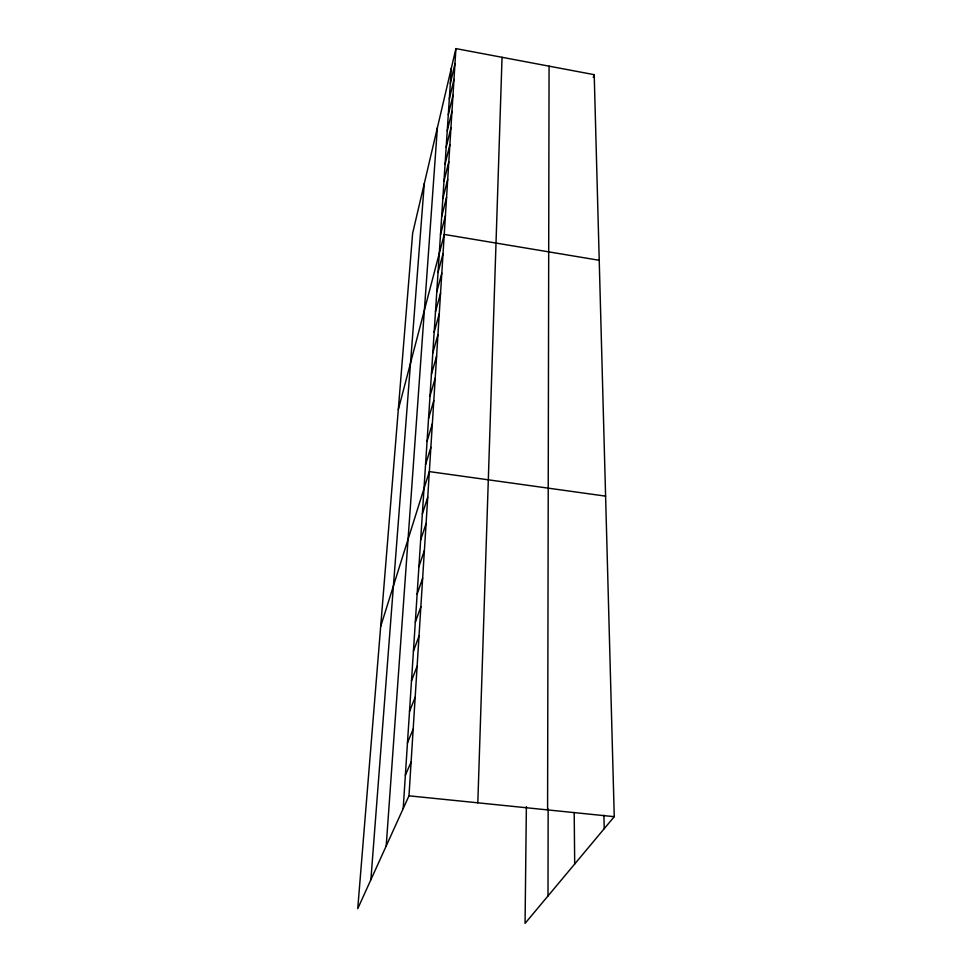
<?xml version="1.0" encoding="UTF-8"?>
<svg xmlns="http://www.w3.org/2000/svg" width="972" height="972" viewBox="0 0 972 972"><rect width="100%" height="100%" fill="white"/><g stroke="black" fill="none" stroke-linecap="round" stroke-linejoin="round"><path stroke-width="1.46" d="M547.588 809.907L549.071 66.157M548.001 895.965L548.147 808.983M526.374 806.602L525.062 923.4L614.255 816.674L594.208 74.674L455.917 48.6L412.638 233.268L357.745 908.674L408.981 795.825L455.917 48.6M477.811 802.823L502.05 57.299M403.198 808.57L451.312 68.271M386.2 846.005L437.376 127.733M370.879 879.757L424.278 183.611M450.328 83.458L454.969 63.812M449.319 98.937L453.997 79.34M448.286 114.72L453.001 95.171M447.242 130.831L451.98 111.33M446.172 147.27L450.947 127.83M445.091 164.049L449.89 144.67M443.973 181.169L448.809 161.862M442.831 198.653L447.703 179.419M441.677 216.513L446.573 197.365M440.486 234.75L445.419 215.699M398.313 409.637L444.253 234.434L599.226 260.289M438.044 272.427L443.05 253.595M436.78 291.892L441.81 273.181M435.48 311.793L440.559 293.216M434.156 332.145L439.271 313.713M432.807 352.97L437.947 334.684M431.422 374.269L436.598 356.153M430.001 396.078L435.225 378.144M428.555 418.397L433.804 400.658M427.073 441.252L432.358 423.731M425.542 464.665L430.875 447.363M380.684 626.43L429.345 471.602L605.592 496.133M422.346 514.006L427.741 497.214M420.645 540.007L426.088 523.507M418.92 566.7L424.387 550.504M593.272 77.383L594.208 74.674M417.134 594.099L422.65 578.243M415.299 622.25L420.864 606.747M413.428 651.167L419.017 636.053M411.496 680.898L417.122 666.197M409.504 711.468L415.178 697.203M407.462 742.912L413.173 729.109M405.36 775.267L411.107 761.975M408.981 795.825L614.255 816.674M603.916 815.241L604.22 828.679M574.197 812.507L574.695 864.011"/></g></svg>
